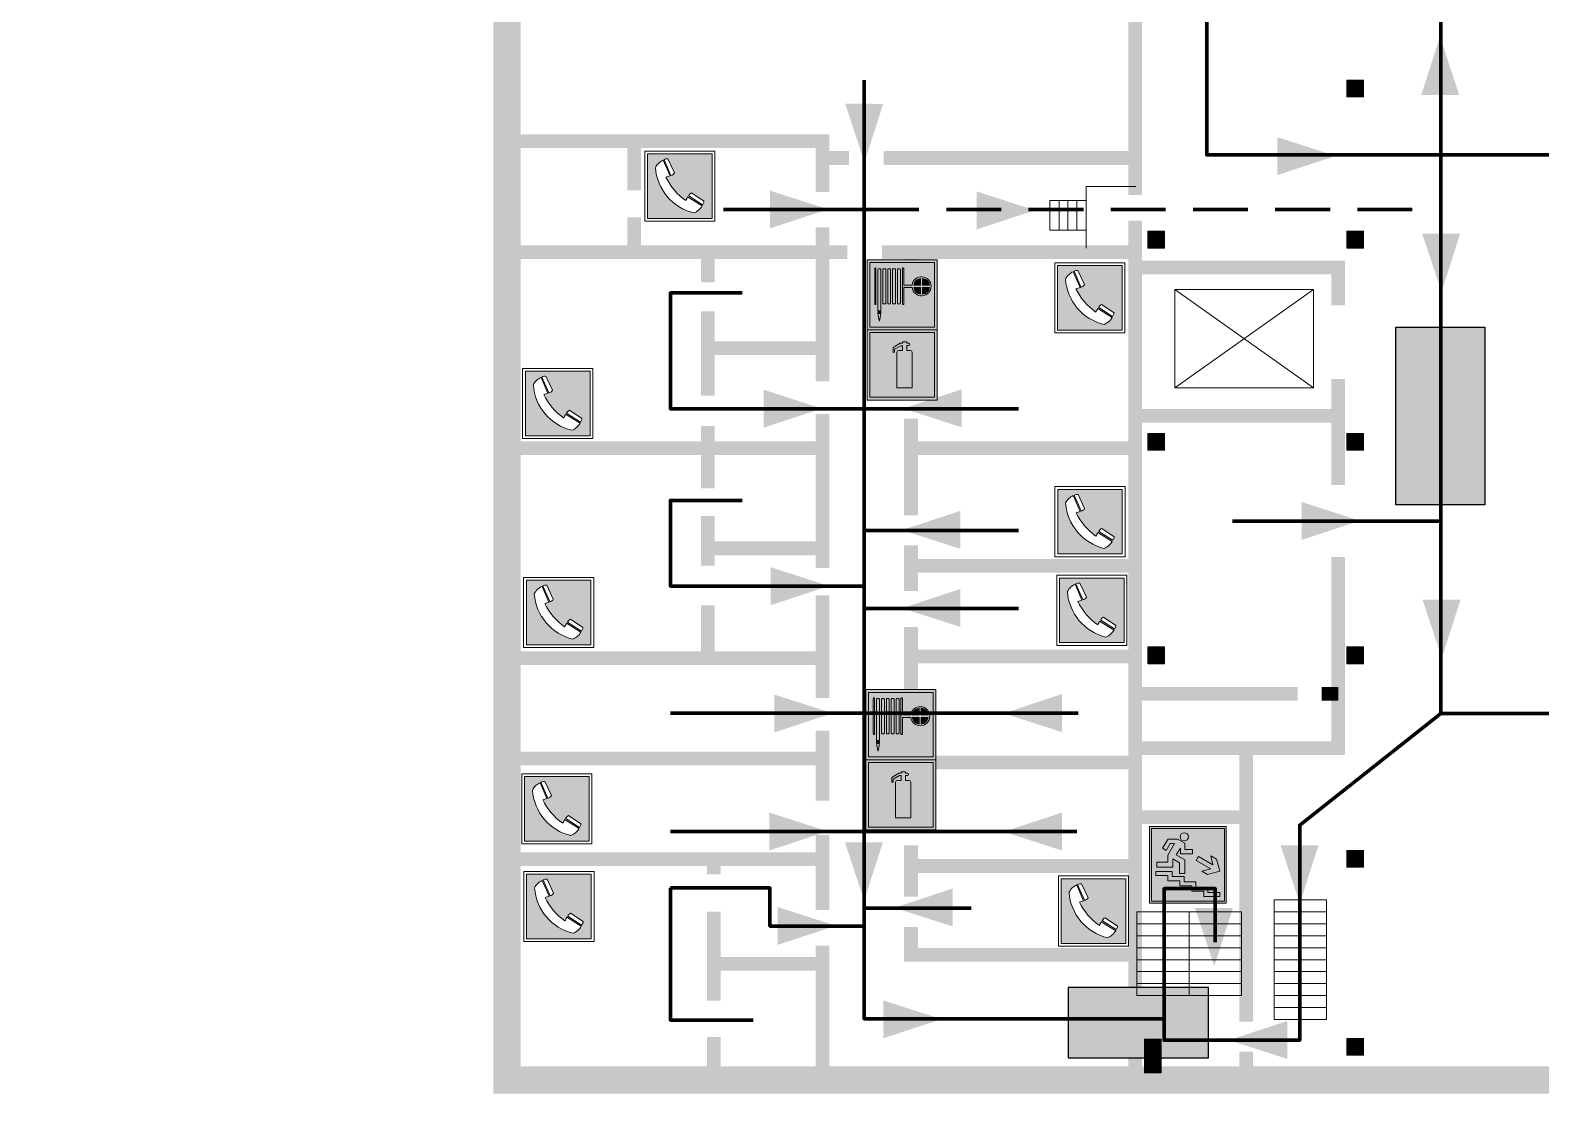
# Model space of a CAD drawing. Header units: millimetres. Extents: x 13810 to 67229, y 12374 to 21950.
# Drawn here: x 29082.4 to 29192.7, y 14673.5 to 14751.1 of the extents above; entities that cross this region are included whole.
import ezdxf

# ---------------------------------------------------------------- set-up
doc = ezdxf.new("R2010")
doc.units = ezdxf.units.MM
doc.linetypes.add('{ Wide Dash }', pattern=[12, 4, -2, 4, -2])
doc.layers.add('План_Штампы', color=7, linetype='Continuous')

# ---------------------------------------------------------------- blocks, each defined once
blk = doc.blocks.new('A$C32E8229D')
at = {"true_color": 0xffffff}
blk.add_hatch(color=7, dxfattribs=at).paths.add_polyline_path([(0, 0), (0, -8), (16, -8), (16, 0)])
h = blk.add_hatch(color=126)
h.paths.add_polyline_path([(0.2, -0.2), (15.8, -0.2), (15.8, -7.8), (0.2, -7.8)])
h.paths.add_polyline_path([(13.49, -2.05), (12.08, -2.05), (11.37, -2.63, 0.162397), (11.29, -2.84), (11.29, -3.63), (10.35, -3.63), (10.35, -4.05), (11.68, -4.05), (11.68, -3.48), (12.26, -4.28), (11.29, -5.1), (11.29, -6.78), (11.85, -6.78), (11.85, -5.44), (12.8, -4.64), (12.8, -5.94), (14.46, -5.94), (14.46, -5.39), (13.45, -5.39), (13.45, -3.97), (12.46, -2.59), (13.15, -2.59), (13.69, -3.34), (14.18, -3)], flags=16)
h.paths.add_polyline_path([(10.74, -1.82, 1), (11.8, -1.82, 1)], flags=16)
h.paths.add_polyline_path([(9.39, -3.59), (5.99, -3.59), (6.56, -3.03), (5.91, -3.03), (5.1, -3.83), (5.91, -4.64), (6.56, -4.64), (5.99, -4.09), (9.39, -4.09)], flags=16)
h.paths.add_polyline_path([(4.29, -1.08), (1.72, -1.08), (1.72, -6.6), (4.29, -6.6)], flags=16)
at = {"color": 126}
blk.add_lwpolyline([(16, -8), (0, -8), (0, 0), (16, 0)], close=True, dxfattribs=at)
blk = doc.blocks.new('A$C456E1F9C')
at = {"lineweight": 5}
h = blk.add_hatch(color=242, dxfattribs=at)
h.paths.add_polyline_path([(0.51, -1.47), (0.51, -13.26), (12.29, -13.26), (12.29, -1.47)])
h.paths.add_polyline_path([(5.42, -4.95, -0.254479), (4.78, -5.4), (3.52, -2.53, -0.209735), (4.23, -2.4)], flags=16)
h.paths.add_polyline_path([(8.53, -8.6), (10.87, -10.17), (10.54, -10.76), (8.03, -9.13, -0.192251)], flags=16)
h.paths.add_polyline_path([(4.61, -5.49, 0.005518), (3.87, -5.72, 0.128647), (7.49, -10.01, 0.00809), (7.83, -9.33), (10.47, -10.97, -0.16736), (8.99, -12.25, -0.327862), (1.95, -3.95, -0.166952), (3.36, -2.62)], flags=16)
at = {"color": 242, "lineweight": 5}
for p, q in [((0, -13.77), (0, -0.97)), ((12.8, -0.97), (0, -0.97)), ((4.61, -5.49), (3.36, -2.62)), ((3.52, -2.53), (4.78, -5.4)), ((4.23, -2.4), (5.42, -4.95)), ((12.8, -13.77), (12.8, -0.97)), ((7.83, -9.33), (10.47, -10.97)), ((8.03, -9.13), (10.54, -10.76)), ((10.81, -10.12), (8.53, -8.6)), ((10.54, -10.76), (10.8, -10.3)), ((10.8, -10.3), (10.81, -10.12)), ((0, -13.77), (12.8, -13.77))]:
    blk.add_line(p, q, dxfattribs=at)
blk.add_lwpolyline([(0.51, -1.47), (12.29, -1.47), (12.29, -13.26), (0.51, -13.26)], close=True, dxfattribs=at)
for centre, radius, start, end in [((4.59, -5.34), 2.99, 114.2845, 152.1974), ((4.02, -3.27), 0.891, 76.3284, 123.7092), ((11.12, -3.31), 9.19, 183.9915, 256.6009), ((14.98, -39.1), 35.17, 107.1487, 108.4135), ((4.68, -4.59), 0.824, 276.9621, 334.0723), ((13.86, -0.94), 11.08, 205.5536, 234.8762), ((-13.31, 0.8), 23.44, 332.5487, 334.4027), ((8.94, -9.5), 0.989, 114.4092, 157.9388), ((7.87, -9.46), 3, 291.9291, 329.9329)]:
    blk.add_arc(centre, radius, start, end, dxfattribs=at)
blk = doc.blocks.new('A$C3AD82952')
at = {"true_color": 0xf5f5ff}
h = blk.add_hatch(color=7, dxfattribs=at)
h.dxf.hatch_style = 1
h.paths.add_polyline_path([(8.21, 8.73, 0.414214), (7.89, 9.05), (7.22, 9.05), (7.22, 9.92), (7.59, 9.92, 1), (7.57, 10.36), (7.22, 10.36), (7.22, 10.6), (6.43, 10.6), (6.43, 10.36), (6.01, 10.36), (4.74, 9.59), (4.74, 8.69), (4.98, 8.73), (4.98, 9.26), (6.12, 9.91), (6.43, 9.91), (6.43, 9.05), (5.76, 9.05, 0.414214), (5.44, 8.73), (5.44, 2.2), (8.21, 2.2)], flags=0)
h.paths.add_polyline_path([(12.8, 12.8), (0, 12.8), (0, 0), (12.8, 0)])
h.paths.add_polyline_path([(0.51, 12.29), (12.29, 12.29), (12.29, 0.51), (0.51, 0.51)], flags=16)
h.paths.add_polyline_path([(4.74, 9.59), (6.01, 10.36), (6.43, 10.36), (6.43, 10.6), (7.22, 10.6), (7.22, 10.36), (7.59, 10.36, -0.94586), (7.59, 9.92), (7.22, 9.92), (7.22, 9.05), (7.89, 9.05, -0.414214), (8.21, 8.73), (8.21, 2.2), (5.44, 2.2), (5.44, 8.73, -0.414214), (5.76, 9.05), (6.43, 9.05), (6.43, 9.91), (6.12, 9.91), (4.98, 9.26), (4.98, 8.73), (4.74, 8.69)], flags=0)
h = blk.add_hatch(color=242)
h.dxf.hatch_style = 1
h.paths.add_polyline_path([(12.29, 12.29), (0.51, 12.29), (0.51, 0.51), (12.29, 0.51)])
h.paths.add_polyline_path([(4.74, 8.69), (4.74, 9.59), (6.01, 10.36), (6.43, 10.36), (6.43, 10.6), (7.22, 10.6), (7.22, 10.36), (7.59, 10.36, -0.94586), (7.59, 9.92), (7.22, 9.92), (7.22, 9.05), (7.89, 9.05, -0.414214), (8.21, 8.73), (8.21, 2.2), (5.44, 2.2), (5.44, 8.73, -0.414214), (5.76, 9.05), (6.43, 9.05), (6.43, 9.91), (6.12, 9.91), (4.98, 9.26), (4.98, 8.73)], flags=16)
h = blk.add_hatch(color=7, dxfattribs=at)
h.dxf.hatch_style = 1
h.paths.add_polyline_path([(8.21, 8.73, 0.414214), (7.89, 9.05), (7.22, 9.05), (7.22, 9.92), (7.59, 9.92, 1), (7.57, 10.36), (7.22, 10.36), (7.22, 10.6), (6.43, 10.6), (6.43, 10.36), (6.01, 10.36), (4.74, 9.59), (4.74, 8.69), (4.98, 8.73), (4.98, 9.26), (6.12, 9.91), (6.43, 9.91), (6.43, 9.05), (5.76, 9.05, 0.414214), (5.44, 8.73), (5.44, 2.2), (8.21, 2.2)])
at = {"color": 242, "lineweight": 5}
for p, q in [((0, 0), (0, 12.8)), ((0, 12.8), (12.8, 12.8)), ((12.8, 0), (12.8, 12.8)), ((6.01, 10.36), (4.74, 9.59)), ((4.74, 9.59), (4.74, 8.69)), ((4.74, 8.69), (4.98, 8.73)), ((4.98, 9.26), (6.12, 9.91)), ((4.98, 8.73), (4.98, 9.26)), ((5.44, 2.2), (5.44, 8.73)), ((5.76, 9.05), (6.43, 9.05)), ((6.01, 10.36), (6.43, 10.36)), ((6.12, 9.91), (6.43, 9.91)), ((7.22, 10.6), (6.43, 10.6)), ((6.43, 10.6), (6.43, 10.36)), ((6.43, 9.91), (6.43, 9.05)), ((7.22, 10.36), (7.22, 10.6)), ((7.59, 10.36), (7.22, 10.36)), ((7.22, 9.05), (7.22, 9.92)), ((7.59, 9.92), (7.22, 9.92)), ((7.89, 9.05), (7.22, 9.05)), ((8.21, 2.2), (8.21, 8.73)), ((0, 0), (12.8, 0)), ((5.44, 2.2), (8.21, 2.2))]:
    blk.add_line(p, q, dxfattribs=at)
blk.add_lwpolyline([(0.51, 12.29), (12.29, 12.29), (12.29, 0.51), (0.51, 0.51)], close=True, dxfattribs=at)
for centre, radius, start, end in [((5.76, 8.73), 0.32, 90, 180), ((7.58, 10.14), 0.223, 273.1875, 86.8125), ((7.89, 8.73), 0.32, 0, 90)]:
    blk.add_arc(centre, radius, start, end, dxfattribs=at)
blk = doc.blocks.new('A$C37112FD5')
at = {"true_color": 0xf5f5ff}
h = blk.add_hatch(color=7, dxfattribs=at)
h.dxf.hatch_style = 1
h.paths.add_polyline_path([(12.8, -7.4), (0, -7.4), (0, -20.2), (12.8, -20.2)])
h.paths.add_polyline_path([(12.29, -7.91), (12.29, -19.69), (0.51, -19.69), (0.51, -7.91)], flags=16)
h.paths.add_polyline_path([(4.98, -9.04, -0.42597), (5.17, -9.22), (5.17, -12.25), (5.17, -15.29, -0.432244), (4.98, -15.47), (4.83, -15.47, -0.42597), (4.64, -15.29), (4.64, -12.25), (4.64, -9.22, -0.432244), (4.83, -9.04)], flags=0)
h.paths.add_polyline_path([(4.28, -9.22), (4.28, -12.25), (4.28, -15.29, -0.432244), (4.09, -15.47), (3.94, -15.47, -0.42597), (3.75, -15.29), (3.75, -12.25), (3.75, -9.22, -0.432244), (3.94, -9.04), (4.09, -9.04, -0.42597)], flags=0)
h.paths.add_polyline_path([(5.72, -9.04), (5.87, -9.04, -0.42597), (6.06, -9.22), (6.06, -12.25), (6.06, -15.29, -0.432244), (5.87, -15.47), (5.72, -15.47, -0.42597), (5.53, -15.29), (5.53, -12.25), (5.53, -9.22, -0.432244)], flags=0)
h.paths.add_polyline_path([(6.42, -8.9), (6.5, -8.9, -0.42597), (6.69, -9.08), (6.69, -12.03), (8.21, -12.03, -15.824349), (8.21, -12.47), (6.69, -12.47), (6.69, -15.42, -0.432244), (6.5, -15.6), (6.42, -15.6)], flags=0)
h.paths.add_polyline_path([(3.39, -9.22), (3.39, -12.25), (3.39, -15.29, -0.432244), (3.2, -15.47), (3.05, -15.47, -0.42597), (2.85, -15.29), (2.85, -12.25), (2.85, -9.22, -0.432244), (3.05, -9.04), (3.2, -9.04, -0.42597)], flags=0)
h.paths.add_polyline_path([(2.5, -9.22), (2.5, -16.71), (1.96, -16.71), (1.96, -9.22, -0.432244), (2.15, -9.04), (2.31, -9.04, -0.42597)], flags=0)
h.paths.add_polyline_path([(1.61, -8.9), (1.61, -15.6), (1.57, -15.6, -0.42597), (1.37, -15.42), (1.37, -12.03), (1.37, -9.09, -0.432244), (1.57, -8.9)], flags=0)
h.paths.add_polyline_path([(9.76, -10.81), (9.76, -12.03), (8.49, -12.03, -0.336371)], flags=0)
h.paths.add_polyline_path([(8.49, -12.47), (9.76, -12.47), (9.76, -13.7, -0.336371)], flags=0)
h.paths.add_polyline_path([(10.11, -10.81, -0.336371), (11.38, -12.03), (10.11, -12.03)], flags=0)
h.paths.add_polyline_path([(10.11, -12.47), (11.38, -12.47, -0.336371), (10.11, -13.7)], flags=0)
h.paths.add_polyline_path([(2.5, -16.84), (2.5, -17.05), (1.97, -17.05), (1.97, -16.84)], flags=0)
h.paths.add_polyline_path([(2.5, -17.24, -0.033778), (2.24, -18.6, -0.033778), (1.97, -17.24)], flags=0)
h = blk.add_hatch(color=242)
h.dxf.hatch_style = 1
h.paths.add_polyline_path([(12.29, -7.91), (0.51, -7.91), (0.51, -19.69), (12.29, -19.69)])
h.paths.add_polyline_path([(6.42, -15.6), (6.42, -8.9), (6.5, -8.9, -0.42597), (6.69, -9.08), (6.69, -12.03), (8.21, -12.03, -15.824349), (8.21, -12.47), (6.69, -12.47), (6.69, -15.42, -0.432244), (6.5, -15.6)], flags=16)
h.paths.add_polyline_path([(5.87, -15.47), (5.72, -15.47, -0.42597), (5.53, -15.29), (5.53, -12.25), (5.53, -9.22, -0.432244), (5.72, -9.04), (5.87, -9.04, -0.42597), (6.06, -9.22), (6.06, -12.25), (6.06, -15.29, -0.432244)], flags=16)
h.paths.add_polyline_path([(4.98, -15.47), (4.83, -15.47, -0.42597), (4.64, -15.29), (4.64, -12.25), (4.64, -9.22, -0.432244), (4.83, -9.04), (4.98, -9.04, -0.42597), (5.17, -9.22), (5.17, -12.25), (5.17, -15.29, -0.432244)], flags=16)
h.paths.add_polyline_path([(4.09, -15.47), (3.94, -15.47, -0.42597), (3.75, -15.29), (3.75, -12.25), (3.75, -9.22, -0.432244), (3.94, -9.04), (4.09, -9.04, -0.42597), (4.28, -9.22), (4.28, -12.25), (4.28, -15.29, -0.432244)], flags=16)
h.paths.add_polyline_path([(3.2, -15.47), (3.05, -15.47, -0.42597), (2.85, -15.29), (2.85, -12.25), (2.85, -9.22, -0.432244), (3.05, -9.04), (3.2, -9.04, -0.42597), (3.39, -9.22), (3.39, -12.25), (3.39, -15.29, -0.432244)], flags=16)
h.paths.add_polyline_path([(2.5, -17.05), (1.97, -17.05), (1.97, -16.84), (2.5, -16.84)], flags=16)
h.paths.add_polyline_path([(2.5, -17.24, -0.033778), (2.24, -18.6, -0.033778), (1.97, -17.24)], flags=16)
h.paths.add_polyline_path([(2.5, -16.71), (1.96, -16.71), (1.96, -9.22, -0.432244), (2.15, -9.04), (2.31, -9.04, -0.42597), (2.5, -9.22)], flags=16)
h.paths.add_polyline_path([(1.61, -15.6), (1.57, -15.6, -0.42597), (1.37, -15.42), (1.37, -12.03), (1.37, -9.09, -0.432244), (1.57, -8.9), (1.61, -8.9)], flags=16)
h.paths.add_polyline_path([(8.49, -12.47), (9.76, -12.47), (9.76, -13.7, -0.336371)], flags=0)
h.paths.add_polyline_path([(10.11, -13.7), (10.11, -12.47), (11.38, -12.47, -0.336371)], flags=0)
h.paths.add_polyline_path([(8.49, -12.03, -0.336371), (9.76, -10.81), (9.76, -12.03)], flags=0)
h.paths.add_polyline_path([(10.11, -12.03), (10.11, -10.81, -0.336371), (11.38, -12.03)], flags=0)
h = blk.add_hatch(color=7, dxfattribs=at)
h.dxf.hatch_style = 1
h.paths.add_polyline_path([(1.61, -8.9), (1.57, -8.9, 0.432244), (1.37, -9.09), (1.37, -12.03), (1.37, -15.42, 0.42597), (1.57, -15.6), (1.61, -15.6)])
h.paths.add_polyline_path([(2.5, -9.22, 0.42597), (2.31, -9.04), (2.15, -9.04, 0.432244), (1.96, -9.22), (1.96, -16.71), (2.5, -16.71)])
h.paths.add_polyline_path([(2.5, -16.84), (1.97, -16.84), (1.97, -17.05), (2.5, -17.05)])
h.paths.add_polyline_path([(2.5, -17.24), (1.97, -17.24, 0.033778), (2.24, -18.6, 0.033778)])
h.paths.add_polyline_path([(3.39, -12.25), (3.39, -9.22, 0.42597), (3.2, -9.04), (3.05, -9.04, 0.432244), (2.85, -9.22), (2.85, -12.25), (2.85, -15.29, 0.42597), (3.05, -15.47), (3.2, -15.47, 0.432244), (3.39, -15.29)])
h.paths.add_polyline_path([(4.28, -12.25), (4.28, -9.22, 0.42597), (4.09, -9.04), (3.94, -9.04, 0.432244), (3.75, -9.22), (3.75, -12.25), (3.75, -15.29, 0.42597), (3.94, -15.47), (4.09, -15.47, 0.432244), (4.28, -15.29)])
h.paths.add_polyline_path([(5.17, -12.25), (5.17, -9.22, 0.42597), (4.98, -9.04), (4.83, -9.04, 0.432244), (4.64, -9.22), (4.64, -12.25), (4.64, -15.29, 0.42597), (4.83, -15.47), (4.98, -15.47, 0.432244), (5.17, -15.29)])
h.paths.add_polyline_path([(6.06, -12.25), (6.06, -9.22, 0.42597), (5.87, -9.04), (5.72, -9.04, 0.432244), (5.53, -9.22), (5.53, -12.25), (5.53, -15.29, 0.42597), (5.72, -15.47), (5.87, -15.47, 0.432244), (6.06, -15.29)])
h.paths.add_polyline_path([(6.69, -12.47), (8.21, -12.47, 15.824349), (8.21, -12.03), (6.69, -12.03), (6.69, -9.08, 0.42597), (6.5, -8.9), (6.42, -8.9), (6.42, -15.6), (6.5, -15.6, 0.432244), (6.69, -15.42)])
h.paths.add_polyline_path([(8.49, -12.47), (9.76, -12.47), (9.76, -13.7, -0.336371)], flags=16)
h.paths.add_polyline_path([(8.49, -12.03, -0.336371), (9.76, -10.81), (9.76, -12.03)], flags=16)
h.paths.add_polyline_path([(10.11, -12.47), (11.38, -12.47, -0.336371), (10.11, -13.7)], flags=16)
h.paths.add_polyline_path([(10.11, -12.03), (10.11, -10.81, -0.336371), (11.38, -12.03)], flags=16)
h = blk.add_hatch(color=242)
h.dxf.hatch_style = 1
h.paths.add_polyline_path([(9.76, -10.81, 0.336371), (8.49, -12.03), (9.76, -12.03)])
h.paths.add_polyline_path([(10.11, -10.81), (10.11, -12.03), (11.38, -12.03, 0.336371)])
h.paths.add_polyline_path([(11.38, -12.47), (10.11, -12.47), (10.11, -13.7, 0.336371)])
h.paths.add_polyline_path([(9.76, -12.47), (8.49, -12.47, 0.336371), (9.76, -13.7)])
at = {"color": 242, "lineweight": 5}
for p, q in [((0, -20.2), (0, -7.4)), ((0, -7.4), (12.8, -7.4)), ((12.8, -20.2), (12.8, -7.4)), ((1.37, -12.03), (1.37, -9.08)), ((1.57, -8.9), (1.61, -8.9)), ((1.61, -8.9), (1.61, -15.6)), ((1.96, -16.71), (1.96, -9.22)), ((2.15, -9.04), (2.31, -9.04)), ((2.5, -16.71), (2.5, -9.22)), ((2.85, -12.25), (2.85, -9.22)), ((3.05, -9.04), (3.2, -9.04)), ((3.39, -12.25), (3.39, -9.22)), ((3.75, -12.25), (3.75, -9.22)), ((3.94, -9.04), (4.09, -9.04)), ((4.28, -12.25), (4.28, -9.22)), ((4.64, -12.25), (4.64, -9.22)), ((4.83, -9.04), (4.98, -9.04)), ((5.17, -12.25), (5.17, -9.22)), ((5.53, -12.25), (5.53, -9.22)), ((5.72, -9.04), (5.87, -9.04)), ((6.06, -12.25), (6.06, -9.22)), ((6.42, -8.9), (6.42, -15.6)), ((6.5, -8.9), (6.42, -8.9)), ((6.69, -12.03), (6.69, -9.08)), ((9.76, -10.81), (9.76, -12.03)), ((10.11, -10.81), (10.11, -12.03)), ((1.37, -12.03), (1.37, -15.42)), ((2.85, -12.25), (2.85, -15.29)), ((3.39, -12.25), (3.39, -15.29)), ((3.75, -12.25), (3.75, -15.29)), ((4.28, -12.25), (4.28, -15.29)), ((4.64, -12.25), (4.64, -15.29)), ((5.17, -12.25), (5.17, -15.29)), ((5.53, -12.25), (5.53, -15.29)), ((6.06, -12.25), (6.06, -15.29)), ((8.21, -12.03), (6.69, -12.03)), ((8.21, -12.47), (6.69, -12.47)), ((6.69, -12.47), (6.69, -15.42)), ((9.76, -12.03), (8.49, -12.03)), ((9.76, -12.47), (8.49, -12.47)), ((9.76, -12.47), (9.76, -13.7)), ((11.38, -12.03), (10.11, -12.03)), ((11.38, -12.47), (10.11, -12.47)), ((10.11, -12.47), (10.11, -13.7)), ((1.57, -15.6), (1.61, -15.6)), ((3.05, -15.47), (3.2, -15.47)), ((3.94, -15.47), (4.09, -15.47)), ((4.83, -15.47), (4.98, -15.47)), ((5.72, -15.47), (5.87, -15.47)), ((6.42, -15.6), (6.5, -15.6)), ((1.96, -16.71), (2.5, -16.71)), ((1.97, -16.84), (2.5, -16.84)), ((1.97, -17.05), (1.97, -16.84)), ((2.5, -17.05), (1.97, -17.05)), ((1.97, -17.24), (2.5, -17.24)), ((2.5, -16.84), (2.5, -17.05)), ((0, -20.2), (12.8, -20.2))]:
    blk.add_line(p, q, dxfattribs=at)
blk.add_lwpolyline([(0.51, -7.91), (12.29, -7.91), (12.29, -19.69), (0.51, -19.69)], close=True, dxfattribs=at)
for centre, radius, start, end in [((1.56, -9.09), 0.182, 87.1027, 180.6071), ((2.15, -9.22), 0.182, 87.1027, 180.6071), ((2.32, -9.22), 0.182, 359.3929, 92.8973), ((3.04, -9.22), 0.182, 87.1027, 180.6071), ((3.21, -9.22), 0.182, 359.3929, 92.8973), ((3.93, -9.22), 0.182, 87.1027, 180.6071), ((4.1, -9.22), 0.182, 359.3929, 92.8973), ((4.82, -9.22), 0.182, 87.1027, 180.6071), ((4.99, -9.22), 0.182, 359.3929, 92.8973), ((5.71, -9.22), 0.182, 87.1027, 180.6071), ((5.88, -9.22), 0.182, 359.3929, 92.8973), ((6.51, -9.09), 0.182, 359.3929, 92.8973), ((9.93, -12.25), 1.74, 187.2319, 172.7681), ((9.93, -12.25), 1.46, 96.9927, 171.3585), ((9.93, -12.25), 1.46, 8.6415, 83.0073), ((9.93, -12.25), 1.46, 188.6415, 263.0073), ((9.93, -12.25), 1.46, 276.9927, 351.3585), ((1.56, -15.42), 0.182, 179.3929, 272.8973), ((3.04, -15.29), 0.182, 179.3929, 272.8973), ((3.21, -15.29), 0.182, 267.1027, 0.6071), ((3.93, -15.29), 0.182, 179.3929, 272.8973), ((4.1, -15.29), 0.182, 267.1027, 0.6071), ((4.82, -15.29), 0.182, 179.3929, 272.8973), ((4.99, -15.29), 0.182, 267.1027, 0.6071), ((5.71, -15.29), 0.182, 179.3929, 272.8973), ((5.88, -15.29), 0.182, 267.1027, 0.6071), ((6.51, -15.42), 0.182, 267.1027, 0.6071), ((12.17, -15.98), 10.27, 187.041, 194.7793), ((-7.7, -15.98), 10.27, 345.2207, 352.959)]:
    blk.add_arc(centre, radius, start, end, dxfattribs=at)
blk = doc.blocks.new('A$C7B4425F7')
at = {"true_color": 0xffffff}
blk.add_hatch(color=7, dxfattribs=at).paths.add_polyline_path([(0, 0), (-16, 0), (-16, -8), (0, -8)])
h = blk.add_hatch(color=126)
h.paths.add_polyline_path([(-0.2, -0.2), (-15.8, -0.2), (-15.8, -7.8), (-0.2, -7.8)])
h.paths.add_polyline_path([(-11.76, -2.03), (-11.76, -3.66), (-11.17, -3.66, -0.568275), (-11.17, -6.18), (-12.58, -6.18), (-12.58, -2.03)], flags=16)
h.paths.add_polyline_path([(-13.33, -4.12, -0.495768), (-13.59, -6.18), (-15.03, -6.18), (-15.03, -2.03), (-13.59, -2.03, -0.487973)], flags=16)
h.paths.add_polyline_path([(-10.25, -2.03), (-9.48, -2.03), (-9.48, -6.18), (-10.25, -6.18)], flags=16)
h.paths.add_polyline_path([(-13.84, -3.69), (-14.24, -3.69), (-14.24, -3.03), (-13.9, -3.03, -0.692621)], flags=0)
h.paths.add_polyline_path([(-9.15, -2.03), (-8.4, -2.03), (-8.04, -3.07), (-7.68, -2.03), (-6.93, -2.03), (-7.64, -4.1), (-6.93, -6.18), (-7.68, -6.18), (-8.04, -5.14), (-8.4, -6.18), (-9.15, -6.18), (-8.44, -4.1)], flags=16)
h.paths.add_polyline_path([(-11.76, -4.46), (-11.42, -4.46, -0.692621), (-11.36, -5.12), (-11.76, -5.12)], flags=0)
h.paths.add_polyline_path([(-13.9, -5.2), (-14.24, -5.2), (-14.24, -4.55), (-13.84, -4.55, -0.708038)], flags=0)
edge = h.paths.add_edge_path(flags=16)
edge.add_ellipse((-5.51, -4.08), major_axis=(0, 2.05), ratio=0.586184, start_angle=0, end_angle=360)
edge = h.paths.add_edge_path(flags=0)
edge.add_ellipse((-5.51, -4.08), major_axis=(0, 1.14), ratio=0.454828, start_angle=0, end_angle=360)
h.paths.add_polyline_path([(-4.13, -4.96, 0.377264), (-3.48, -4.52, 0.0555), (-3.16, -2.03), (-1.66, -2.03), (-1.66, -4.96), (-0.96, -4.96), (-0.96, -7.01), (-1.75, -7.01), (-1.75, -6.18), (-3.3, -6.18), (-3.3, -7.02), (-4.13, -7.02)], flags=16)
h.paths.add_polyline_path([(-2.73, -2.91), (-2.28, -2.91), (-2.28, -4.96), (-3.05, -4.96, 0.079136)], flags=0)
at = {"color": 126}
blk.add_lwpolyline([(-16, -8), (0, -8), (0, 0), (-16, 0)], close=True, dxfattribs=at)
blk = doc.blocks.new('вниз')
at = {"lineweight": 0, "true_color": 0xffffff}
h = blk.add_hatch(color=7, dxfattribs=at)
h.dxf.hatch_style = 1
h.paths.add_polyline_path([(40994.51, -4472.22), (40986.51, -4472.22), (40986.51, -4480.22), (40994.51, -4480.22)])
h.paths.add_polyline_path([(40994.31, -4472.42), (40994.31, -4480.01), (40986.71, -4480.01), (40986.71, -4472.42)], flags=16)
h.paths.add_polyline_path([(40988.43, -4473.53), (40989.43, -4473.53), (40990.19, -4473.96), (40990.19, -4474.6), (40991, -4474.6), (40991, -4475.06), (40989.73, -4475.06), (40989.73, -4474.46), (40989.3, -4475.18), (40990.17, -4475.7), (40990.17, -4477.11), (40989.63, -4477.11), (40989.63, -4476.01), (40988.94, -4475.59), (40988.94, -4476.46), (40988.94, -4476.46), (40987.47, -4476.46), (40987.26, -4476.46), (40987.26, -4475.92), (40988.4, -4475.92), (40988.4, -4475.2), (40989.1, -4473.99), (40988.66, -4473.99), (40988.24, -4474.7), (40987.86, -4474.47), (40988.41, -4473.56)], flags=0)
h.paths.add_polyline_path([(40990.55, -4473.29, -1), (40989.69, -4473.29, -1)], flags=0)
h.paths.add_polyline_path([(40988.85, -4476.89), (40988.85, -4477.43), (40990.1, -4477.43), (40990.1, -4477.99), (40991.34, -4477.99), (40991.34, -4478.54), (40992.59, -4478.54), (40992.59, -4479.09), (40993.83, -4479.09), (40993.83, -4479.52), (40992.17, -4479.52), (40992.17, -4478.97), (40990.91, -4478.97), (40990.91, -4478.41), (40989.68, -4478.41), (40989.68, -4477.86), (40988.43, -4477.86), (40988.43, -4477.31), (40987.6, -4477.31), (40987.18, -4477.31), (40987.18, -4476.89)], flags=0)
h.paths.add_polyline_path([(40991.61, -4475.33), (40993.12, -4476.2), (40992.9, -4475.27), (40993.48, -4475.6), (40993.83, -4476.88), (40992.56, -4477.22), (40991.97, -4476.88), (40992.9, -4476.61), (40991.38, -4475.74), (40991.58, -4475.39)], flags=0)
h.paths.add_polyline_path([(40990.19, -4473.96), (40989.43, -4473.53), (40988.43, -4473.53), (40988.41, -4473.56), (40987.86, -4474.47), (40988.24, -4474.7), (40988.66, -4473.99), (40989.1, -4473.99), (40988.4, -4475.2), (40988.4, -4475.92), (40987.26, -4475.92), (40987.26, -4476.46), (40987.47, -4476.46), (40988.94, -4476.46), (40988.94, -4476.27), (40988.94, -4475.59), (40989.63, -4476.01), (40989.63, -4477.11), (40990.17, -4477.11), (40990.17, -4475.7), (40989.3, -4475.18), (40989.73, -4474.46), (40989.73, -4475.06), (40991, -4475.06), (40991, -4474.6), (40990.19, -4474.6)], flags=0)
h.paths.add_polyline_path([(40990.55, -4473.29, 1), (40989.69, -4473.29, 1)], flags=0)
h.paths.add_polyline_path([(40991.61, -4475.33), (40991.58, -4475.39), (40991.38, -4475.74), (40992.9, -4476.61), (40991.97, -4476.88), (40992.56, -4477.22), (40993.83, -4476.88), (40993.48, -4475.6), (40992.9, -4475.27), (40993.12, -4476.2)], flags=0)
h.paths.add_polyline_path([(40990.1, -4477.43), (40988.85, -4477.43), (40988.85, -4476.89), (40987.18, -4476.89), (40987.18, -4477.31), (40987.6, -4477.31), (40988.43, -4477.31), (40988.43, -4477.86), (40989.68, -4477.86), (40989.68, -4478.41), (40990.91, -4478.41), (40990.91, -4478.97), (40992.17, -4478.97), (40992.17, -4479.52), (40993.83, -4479.52), (40993.83, -4479.09), (40992.59, -4479.09), (40992.59, -4478.54), (40991.34, -4478.54), (40991.34, -4477.99), (40990.1, -4477.99)], flags=0)
at = {"lineweight": 0}
h = blk.add_hatch(color=126, dxfattribs=at)
h.dxf.hatch_style = 1
h.paths.add_polyline_path([(40994.31, -4472.42), (40986.71, -4472.42), (40986.71, -4480.01), (40994.31, -4480.01)])
h.paths.add_polyline_path([(40988.43, -4473.53), (40989.43, -4473.53), (40990.19, -4473.96), (40990.19, -4474.6), (40991, -4474.6), (40991, -4475.06), (40989.73, -4475.06), (40989.73, -4474.46), (40989.3, -4475.18), (40990.17, -4475.7), (40990.17, -4477.11), (40989.63, -4477.11), (40989.63, -4476.01), (40988.94, -4475.59), (40988.94, -4476.46), (40988.94, -4476.46), (40987.47, -4476.46), (40987.26, -4476.46), (40987.26, -4475.92), (40988.4, -4475.92), (40988.4, -4475.2), (40989.1, -4473.99), (40988.66, -4473.99), (40988.24, -4474.7), (40987.86, -4474.47), (40988.41, -4473.56)], flags=16)
h.paths.add_polyline_path([(40990.55, -4473.29, -1), (40989.69, -4473.29, -1)], flags=16)
h.paths.add_polyline_path([(40988.85, -4476.89), (40988.85, -4477.43), (40990.1, -4477.43), (40990.1, -4477.99), (40991.34, -4477.99), (40991.34, -4478.54), (40992.59, -4478.54), (40992.59, -4479.09), (40993.83, -4479.09), (40993.83, -4479.52), (40992.17, -4479.52), (40992.17, -4478.97), (40990.91, -4478.97), (40990.91, -4478.41), (40989.68, -4478.41), (40989.68, -4477.86), (40988.43, -4477.86), (40988.43, -4477.31), (40987.6, -4477.31), (40987.18, -4477.31), (40987.18, -4476.89)], flags=16)
h.paths.add_polyline_path([(40991.61, -4475.33), (40993.12, -4476.2), (40992.9, -4475.27), (40993.48, -4475.6), (40993.83, -4476.88), (40992.56, -4477.22), (40991.97, -4476.88), (40992.9, -4476.61), (40991.38, -4475.74), (40991.58, -4475.39)], flags=16)
at = {"lineweight": 0, "true_color": 0xffffff}
h = blk.add_hatch(color=7, dxfattribs=at)
h.dxf.hatch_style = 1
h.paths.add_polyline_path([(40989.73, -4474.46), (40989.73, -4475.06), (40991, -4475.06), (40991, -4474.6), (40990.19, -4474.6), (40990.19, -4473.96), (40989.43, -4473.53), (40988.43, -4473.53), (40988.41, -4473.56), (40987.86, -4474.47), (40988.24, -4474.7), (40988.66, -4473.99), (40989.1, -4473.99), (40988.4, -4475.2), (40988.4, -4475.92), (40987.26, -4475.92), (40987.26, -4476.46), (40987.47, -4476.46), (40988.94, -4476.46), (40988.94, -4475.59), (40989.63, -4476.01), (40989.63, -4477.11), (40990.17, -4477.11), (40990.17, -4475.7), (40989.3, -4475.18)])
h.paths.add_polyline_path([(40989.69, -4473.29, 1), (40990.55, -4473.29, 1)])
h.paths.add_polyline_path([(40991.61, -4475.33), (40991.58, -4475.39), (40991.38, -4475.74), (40992.9, -4476.61), (40991.97, -4476.88), (40992.56, -4477.22), (40993.83, -4476.88), (40993.48, -4475.6), (40992.9, -4475.27), (40993.12, -4476.2)])
h.paths.add_polyline_path([(40990.1, -4477.43), (40988.85, -4477.43), (40988.85, -4476.89), (40987.18, -4476.89), (40987.18, -4477.31), (40987.6, -4477.31), (40988.43, -4477.31), (40988.43, -4477.86), (40989.68, -4477.86), (40989.68, -4478.41), (40990.91, -4478.41), (40990.91, -4478.97), (40992.17, -4478.97), (40992.17, -4479.52), (40993.83, -4479.52), (40993.83, -4479.09), (40992.59, -4479.09), (40992.59, -4478.54), (40991.34, -4478.54), (40991.34, -4477.99), (40990.1, -4477.99)])
at = {"color": 126, "lineweight": 0}
for points in [[(40986.51, -4472.22), (40994.51, -4472.22), (40994.51, -4480.22), (40986.51, -4480.22)], [(40986.71, -4472.42), (40994.31, -4472.42), (40994.31, -4480.01), (40986.71, -4480.01)]]:
    blk.add_lwpolyline(points, close=True, dxfattribs=at)
for points in [[(40987.47, -4476.46), (40987.26, -4476.46), (40987.26, -4475.92), (40988.4, -4475.92), (40988.4, -4475.2), (40989.1, -4473.99), (40988.66, -4473.99), (40988.24, -4474.7), (40987.86, -4474.47), (40988.41, -4473.56), (40988.43, -4473.53), (40989.43, -4473.53), (40990.19, -4473.96), (40990.19, -4474.6), (40991, -4474.6), (40991, -4475.06), (40989.73, -4475.06), (40989.73, -4474.46), (40989.3, -4475.18), (40990.17, -4475.7), (40990.17, -4477.11), (40989.63, -4477.11), (40989.63, -4476.01), (40988.94, -4475.59), (40988.94, -4476.46)], [(40987.47, -4476.46), (40988.94, -4476.46), (40988.94, -4476.27)], [(40991.58, -4475.39), (40991.38, -4475.74), (40992.9, -4476.61), (40991.97, -4476.88), (40992.56, -4477.22), (40993.83, -4476.88), (40993.48, -4475.6), (40992.9, -4475.27), (40993.12, -4476.2), (40991.61, -4475.33), (40991.58, -4475.39)], [(40987.6, -4477.31), (40987.18, -4477.31), (40987.18, -4476.89), (40988.85, -4476.89), (40988.85, -4477.43), (40990.1, -4477.43), (40990.1, -4477.99), (40991.34, -4477.99), (40991.34, -4478.54), (40992.59, -4478.54), (40992.59, -4479.09), (40993.83, -4479.09), (40993.83, -4479.52), (40992.17, -4479.52), (40992.17, -4478.97), (40990.91, -4478.97), (40990.91, -4478.41), (40989.68, -4478.41), (40989.68, -4477.86), (40988.43, -4477.86), (40988.43, -4477.31), (40987.6, -4477.31)]]:
    blk.add_lwpolyline(points, dxfattribs=at)
blk.add_circle((40990.12, -4473.29), 0.432, dxfattribs=at)

msp = doc.modelspace()

# ---------------------------------------------------------------- hatches: boundary and pattern name
at = {"lineweight": 0}
h = msp.add_hatch(color=256, dxfattribs=at)
h.dxf.hatch_style = 1
h.paths.add_polyline_path([(29178.5, 14747.44), (29178.5, 14746.21), (29179.72, 14746.21), (29179.72, 14747.44)])
h = msp.add_hatch(color=256, dxfattribs=at)
h.dxf.hatch_style = 1
h.paths.add_polyline_path([(29163.98, 14736.41), (29163.98, 14735.18), (29165.2, 14735.18), (29165.2, 14736.41)])
h = msp.add_hatch(color=256, dxfattribs=at)
h.dxf.hatch_style = 1
h.paths.add_polyline_path([(29178.5, 14736.41), (29178.5, 14735.18), (29179.72, 14735.18), (29179.72, 14736.41)])
h = msp.add_hatch(color=256, dxfattribs=at)
h.dxf.hatch_style = 1
h.paths.add_polyline_path([(29163.98, 14721.66), (29163.98, 14720.42), (29165.2, 14720.42), (29165.2, 14721.66)])
h = msp.add_hatch(color=256, dxfattribs=at)
h.dxf.hatch_style = 1
h.paths.add_polyline_path([(29178.5, 14721.66), (29178.5, 14720.42), (29179.72, 14720.42), (29179.72, 14721.66)])
h = msp.add_hatch(color=256, dxfattribs=at)
h.dxf.hatch_style = 1
h.paths.add_polyline_path([(29163.98, 14706.08), (29163.98, 14704.85), (29165.2, 14704.85), (29165.2, 14706.08)])
h = msp.add_hatch(color=256, dxfattribs=at)
h.dxf.hatch_style = 1
h.paths.add_polyline_path([(29178.5, 14706.08), (29178.5, 14704.85), (29179.72, 14704.85), (29179.72, 14706.08)])
h = msp.add_hatch(color=256, dxfattribs=at)
h.dxf.hatch_style = 1
h.paths.add_polyline_path([(29178.5, 14691.23), (29178.5, 14690), (29179.72, 14690), (29179.72, 14691.23)])
h = msp.add_hatch(color=256, dxfattribs=at)
h.dxf.hatch_style = 1
h.paths.add_polyline_path([(29163.73, 14677.46), (29163.73, 14676.23), (29164.95, 14676.23), (29164.95, 14677.46)])
h = msp.add_hatch(color=256, dxfattribs=at)
h.dxf.hatch_style = 1
h.paths.add_polyline_path([(29178.5, 14677.51), (29178.5, 14676.28), (29179.72, 14676.28), (29179.72, 14677.51)])
h = msp.add_hatch(color=256, dxfattribs=at)
h.dxf.hatch_style = 1
h.paths.add_polyline_path([(29163.73, 14676.23), (29163.73, 14675), (29164.95, 14675), (29164.95, 14676.23)])

# ---------------------------------------------------------------- linework, layer by layer
for points, const_width in [([(29184.4, 14842.17), (29083.43, 14842.17), (29083.43, 14781.22), (29098.18, 14781.22), (29098.18, 14766.48), (29117.21, 14766.48), (29117.21, 14674.47), (29644.26, 14674.47), (29644.26, 14676.58)], 2), ([(29163.05, 14739.04), (29163.05, 14769.79)], 1), ([(29142.17, 14741.75), (29140.24, 14741.75), (29140.24, 14739.28), (29140.24, 14742.98), (29116.68, 14742.98), (29126.49, 14742.98), (29126.49, 14739.4)], 1), ([(29163.05, 14741.75), (29144.7, 14741.75)], 1), ([(29126.49, 14734.87), (29126.49, 14737.43)], 1), ([(29163.05, 14680), (29163.05, 14737.19)], 1), ([(29140.24, 14736.68), (29140.24, 14725.46)], 1), ([(29142.05, 14734.87), (29117.57, 14734.87)], 1), ([(29131.87, 14734.87), (29131.87, 14732.67)], 1), ([(29146.7, 14724.9), (29146.7, 14734.87), (29144.59, 14734.87), (29163.05, 14734.87)], 1), ([(29177.87, 14731), (29177.87, 14733.76), (29163.05, 14733.76)], 1), ([(29131.87, 14724.41), (29131.87, 14730.57)], 1), ([(29131.87, 14727.88), (29140.24, 14727.88)], 1), ([(29177.87, 14717.88), (29177.87, 14725.62)], 1), ([(29140.24, 14723.06), (29140.24, 14711.83)], 1), ([(29146.7, 14715.68), (29146.7, 14722.72)], 1), ([(29177.87, 14722.94), (29163.05, 14722.94)], 1), ([(29131.87, 14717.64), (29131.87, 14722.19)], 1), ([(29140.24, 14720.57), (29117.51, 14720.57)], 1), ([(29163.05, 14720.57), (29146.7, 14720.57)], 1), ([(29131.87, 14712.01), (29131.87, 14715.63)], 1), ([(29140.24, 14713.27), (29131.87, 14713.27)], 1), ([(29146.7, 14710.15), (29146.7, 14713.49)], 1), ([(29171.16, 14698.68), (29177.87, 14698.68), (29177.87, 14712.64)], 1), ([(29146.7, 14712), (29163.05, 14712)], 1), ([(29140.24, 14709.84), (29140.24, 14702.34)], 1), ([(29131.87, 14705.26), (29131.87, 14709.12)], 1), ([(29146.7, 14702), (29146.7, 14707.53)], 1), ([(29140.24, 14705.26), (29117.51, 14705.26)], 1), ([(29146.7, 14705.38), (29163.05, 14705.38)], 1), ([(29174.91, 14702.65), (29163.05, 14702.65)], 1), ([(29177.87, 14702.65), (29176.67, 14702.65)], 1), ([(29140.24, 14699.96), (29140.24, 14694.85)], 1), ([(29146.7, 14693.47), (29146.7, 14699.53)], 1), ([(29171.16, 14678.73), (29171.16, 14698.68), (29163.05, 14698.68)], 1), ([(29140.24, 14697.93), (29117.51, 14697.93)], 1), ([(29163.05, 14697.64), (29146.7, 14697.64)], 1), ([(29171.16, 14693.65), (29163.05, 14693.65)], 1), ([(29140.24, 14692.35), (29140.24, 14686.88)], 1), ([(29132.31, 14689.49), (29132.31, 14690.58), (29140.24, 14690.58), (29117.75, 14690.58)], 1), ([(29146.7, 14687.84), (29146.7, 14691.6)], 1), ([(29146.7, 14690.09), (29163.05, 14690.09)], 1), ([(29132.31, 14680.27), (29132.31, 14686.76)], 1), ([(29163.05, 14683.6), (29146.7, 14683.6), (29146.7, 14685.63)], 1), ([(29140.24, 14684.28), (29140.24, 14675.24)], 1), ([(29140.24, 14682.94), (29132.31, 14682.94)], 1), ([(29132.31, 14675.24), (29132.31, 14677.61)], 1), ([(29163.05, 14674.94), (29163.05, 14677.79)], 1), ([(29171.16, 14674.68), (29171.16, 14676.53)], 1)]:
    msp.add_lwpolyline(points, dxfattribs=dict(at, const_width=const_width))
at = {"color": 126, "lineweight": 100, "true_color": 0x008754}
for points in [[(29620.8, 14837.42), (29625.2, 14837.42), (29625.2, 14833.06), (29615.91, 14833.06), (29615.91, 14816.56), (29635.32, 14816.56), (29635.32, 14741.97), (29185.35, 14741.97), (29185.35, 14701.21), (29175.06, 14693.08), (29175.06, 14677.38), (29165.17, 14677.38), (29165.17, 14688.44), (29168.9, 14688.44), (29168.9, 14684.54)], [(29635.32, 14775.04), (29185.35, 14775.04), (29185.35, 14741.97)], [(29174.28, 14755.95), (29168.28, 14755.95), (29168.28, 14741.97), (29185.35, 14741.97)], [(29143.28, 14737.99), (29143.28, 14747.43)], [(29165.17, 14678.94), (29143.28, 14678.94), (29143.28, 14737.99), (29133.01, 14737.99)], [(29134.37, 14731.91), (29129.14, 14731.91), (29129.14, 14723.45), (29154.55, 14723.45)], [(29134.37, 14716.76), (29129.14, 14716.76), (29129.14, 14710.52), (29135.13, 14710.52)], [(29185.35, 14715.25), (29170.15, 14715.25)], [(29154.55, 14714.57), (29143.28, 14714.57)], [(29143.28, 14710.52), (29135.13, 14710.52)], [(29154.55, 14708.87), (29143.28, 14708.87)], [(29129.14, 14701.23), (29158.9, 14701.23)], [(29621.32, 14701.21), (29185.35, 14701.21)], [(29158.81, 14692.6), (29129.14, 14692.6)], [(29129.14, 14688.49), (29136.41, 14688.49), (29136.41, 14685.71), (29143.28, 14685.71)], [(29135.17, 14678.85), (29129.14, 14678.85), (29129.14, 14688.49)], [(29143.28, 14687.01), (29151.08, 14687.01)]]:
    msp.add_lwpolyline(points, dxfattribs=at)
at = {"lineweight": 0}
for points in [[(29179.72, 14746.21), (29178.5, 14746.21), (29178.5, 14747.44), (29179.72, 14747.44)], [(29157.5, 14736.49), (29156.84, 14736.49), (29156.84, 14738.65), (29157.5, 14738.65)], [(29158.15, 14736.49), (29157.5, 14736.49), (29157.5, 14738.65), (29158.15, 14738.65)], [(29158.81, 14736.49), (29158.15, 14736.49), (29158.15, 14738.65), (29158.81, 14738.65)], [(29159.47, 14736.49), (29158.81, 14736.49), (29158.81, 14738.65), (29159.47, 14738.65)], [(29165.2, 14735.18), (29163.98, 14735.18), (29163.98, 14736.41), (29165.2, 14736.41)], [(29179.72, 14735.18), (29178.5, 14735.18), (29178.5, 14736.41), (29179.72, 14736.41)], [(29176.08, 14724.99), (29165.95, 14724.99), (29165.95, 14732.15), (29176.08, 14732.15)], [(29165.2, 14720.42), (29163.98, 14720.42), (29163.98, 14721.66), (29165.2, 14721.66)], [(29179.72, 14720.42), (29178.5, 14720.42), (29178.5, 14721.66), (29179.72, 14721.66)], [(29165.2, 14704.85), (29163.98, 14704.85), (29163.98, 14706.08), (29165.2, 14706.08)], [(29179.72, 14704.85), (29178.5, 14704.85), (29178.5, 14706.08), (29179.72, 14706.08)], [(29179.72, 14690), (29178.5, 14690), (29178.5, 14691.23), (29179.72, 14691.23)], [(29166.99, 14686.74), (29163.18, 14686.74), (29163.18, 14685.87), (29166.99, 14685.87)], [(29170.81, 14686.74), (29166.99, 14686.74), (29166.99, 14685.87), (29170.81, 14685.87)], [(29177.02, 14687.61), (29173.2, 14687.61), (29173.2, 14686.74), (29177.02, 14686.74)], [(29177.02, 14686.74), (29173.2, 14686.74), (29173.2, 14685.87), (29177.02, 14685.87)], [(29166.99, 14685.87), (29163.18, 14685.87), (29163.18, 14685), (29166.99, 14685)], [(29170.81, 14685.87), (29166.99, 14685.87), (29166.99, 14685), (29170.81, 14685)], [(29177.02, 14685.87), (29173.2, 14685.87), (29173.2, 14685), (29177.02, 14685)], [(29166.99, 14685), (29163.18, 14685), (29163.18, 14684.12), (29166.99, 14684.12)], [(29170.81, 14685), (29166.99, 14685), (29166.99, 14684.12), (29170.81, 14684.12)], [(29177.02, 14685), (29173.2, 14685), (29173.2, 14684.12), (29177.02, 14684.12)], [(29166.99, 14684.12), (29163.18, 14684.12), (29163.18, 14683.25), (29166.99, 14683.25)], [(29170.81, 14684.12), (29166.99, 14684.12), (29166.99, 14683.25), (29170.81, 14683.25)], [(29177.02, 14684.12), (29173.2, 14684.12), (29173.2, 14683.25), (29177.02, 14683.25)], [(29166.99, 14683.25), (29163.18, 14683.25), (29163.18, 14682.38), (29166.99, 14682.38)], [(29166.99, 14682.38), (29163.18, 14682.38), (29163.18, 14681.51), (29166.99, 14681.51)], [(29170.81, 14683.25), (29166.99, 14683.25), (29166.99, 14682.38), (29170.81, 14682.38)], [(29170.81, 14682.38), (29166.99, 14682.38), (29166.99, 14681.51), (29170.81, 14681.51)], [(29177.02, 14683.25), (29173.2, 14683.25), (29173.2, 14682.38), (29177.02, 14682.38)], [(29177.02, 14682.38), (29173.2, 14682.38), (29173.2, 14681.51), (29177.02, 14681.51)], [(29166.99, 14681.51), (29163.18, 14681.51), (29163.18, 14680.64), (29166.99, 14680.64)], [(29170.81, 14681.51), (29166.99, 14681.51), (29166.99, 14680.64), (29170.81, 14680.64)], [(29177.02, 14681.51), (29173.2, 14681.51), (29173.2, 14680.64), (29177.02, 14680.64)], [(29177.02, 14680.64), (29173.2, 14680.64), (29173.2, 14679.76), (29177.02, 14679.76)], [(29177.02, 14679.76), (29173.2, 14679.76), (29173.2, 14678.89), (29177.02, 14678.89)], [(29164.95, 14676.23), (29163.73, 14676.23), (29163.73, 14677.46), (29164.95, 14677.46)], [(29179.72, 14676.28), (29178.5, 14676.28), (29178.5, 14677.51), (29179.72, 14677.51)], [(29164.95, 14675), (29163.73, 14675), (29163.73, 14676.23), (29164.95, 14676.23)]]:
    msp.add_lwpolyline(points, close=True, dxfattribs=at)
for points in [[(29159.47, 14735.18), (29159.47, 14739.67), (29163.1, 14739.67)], [(29176.08, 14732.15), (29165.95, 14724.99)], [(29176.08, 14724.99), (29165.95, 14732.15)]]:
    msp.add_lwpolyline(points, dxfattribs=at)
at = {"color": 126, "linetype": '{ Wide Dash }', "lineweight": 100, "true_color": 0x008754}
msp.add_lwpolyline([(29143.28, 14737.99), (29185.35, 14737.99)], dxfattribs=at)
at = {"layer": 'План_Штампы', "color": 126, "true_color": 0x008754}
for points in [[(29186.7, 14746.35), (29183.93, 14746.35), (29185.3, 14750.6)], [(29141.9, 14745.71), (29144.67, 14745.7), (29143.3, 14741.45)], [(29173.43, 14740.5), (29173.43, 14743.27), (29177.68, 14741.9)], [(29136.4, 14736.61), (29136.4, 14739.37), (29140.65, 14738.01)], [(29151.49, 14736.54), (29151.49, 14739.31), (29155.74, 14737.94)], [(29184, 14736.23), (29186.77, 14736.22), (29185.41, 14731.98)], [(29135.94, 14722.07), (29135.95, 14724.84), (29140.19, 14723.47)], [(29150.4, 14724.87), (29150.4, 14722.1), (29146.15, 14723.47)], [(29175.2, 14713.88), (29175.21, 14716.65), (29179.45, 14715.28)], [(29150.29, 14716), (29150.29, 14713.23), (29146.04, 14714.6)], [(29136.46, 14709.12), (29136.47, 14711.89), (29140.71, 14710.52)], [(29150.29, 14710.3), (29150.29, 14707.54), (29146.04, 14708.9)], [(29184.03, 14709.52), (29186.8, 14709.52), (29185.43, 14705.27)], [(29136.72, 14699.83), (29136.72, 14702.6), (29140.97, 14701.24)], [(29157.71, 14702.63), (29157.71, 14699.86), (29153.46, 14701.23)], [(29136.36, 14691.22), (29136.36, 14693.99), (29140.61, 14692.62)], [(29157.72, 14693.99), (29157.72, 14691.22), (29153.47, 14692.59)], [(29141.88, 14691.82), (29144.65, 14691.82), (29143.28, 14687.57)], [(29173.67, 14691.6), (29176.43, 14691.6), (29175.07, 14687.35)], [(29149.75, 14688.45), (29149.74, 14685.68), (29145.49, 14687.04)], [(29136.96, 14684.33), (29136.96, 14687.1), (29141.21, 14685.73)], [(29167.42, 14687.03), (29170.19, 14687.03), (29168.83, 14682.78)], [(29144.68, 14677.51), (29144.68, 14680.28), (29148.93, 14678.92)], [(29174.16, 14678.78), (29174.16, 14676.01), (29169.91, 14677.38)]]:
    msp.add_solid(points, dxfattribs=at)

# ---------------------------------------------------------------- block references
for name, p, xscale, yscale, zscale in [('A$C456E1F9C', (29127.27, 14742.64), 0.4, 0.4, 0.4), ('A$C37112FD5', (29143.5, 14737.29), 0.399998976290226, 0.399998976290226, 0.399998976290226), ('A$C456E1F9C', (29157.19, 14734.5), 0.4, 0.4, 0.4), ('A$C3AD82952', (29143.5, 14724.09), 0.4, 0.4, 0.4), ('A$C456E1F9C', (29118.36, 14726.78), 0.4, 0.4, 0.4), ('A$C456E1F9C', (29157.2, 14718.16), 0.4, 0.4, 0.4), ('A$C456E1F9C', (29118.43, 14711.54), 0.4, 0.4, 0.4), ('A$C456E1F9C', (29157.33, 14711.69), 0.4, 0.4, 0.4), ('A$C37112FD5', (29143.4, 14705.92), 0.399998976290226, 0.399998976290226, 0.399998976290226), ('A$C3AD82952', (29143.4, 14692.72), 0.4, 0.4, 0.4), ('A$C456E1F9C', (29118.29, 14697.21), 0.4, 0.4, 0.4), ('A$C456E1F9C', (29118.45, 14690.08), 0.4, 0.4, 0.4), ('A$C456E1F9C', (29157.45, 14689.75), 0.4, 0.4, 0.4)]:
    msp.add_blockref(name, p, dxfattribs=dict(xscale=xscale, yscale=yscale, zscale=zscale))
at = {"color": 126, "true_color": 0x008754, "xscale": 0.7, "yscale": 0.7, "zscale": 0.7}
msp.add_blockref('вниз', (473.55, 17823.52), dxfattribs=at)
at = {"layer": 'План_Штампы', "color": 126, "true_color": 0x008754, "xscale": 0.8100087101568005, "yscale": 0.8100087101568005, "zscale": 0.8100087101568005, "rotation": 89.99786532371438}
msp.add_blockref('A$C32E8229D', (29182.08, 14716.45), dxfattribs=at)
at = {"layer": 'План_Штампы', "xscale": 0.6400000000000001, "yscale": 0.6400000000000001, "zscale": 0.6400000000000001}
msp.add_blockref('A$C7B4425F7', (29168.41, 14681.22), dxfattribs=at)

doc.saveas('drawing.dxf')
